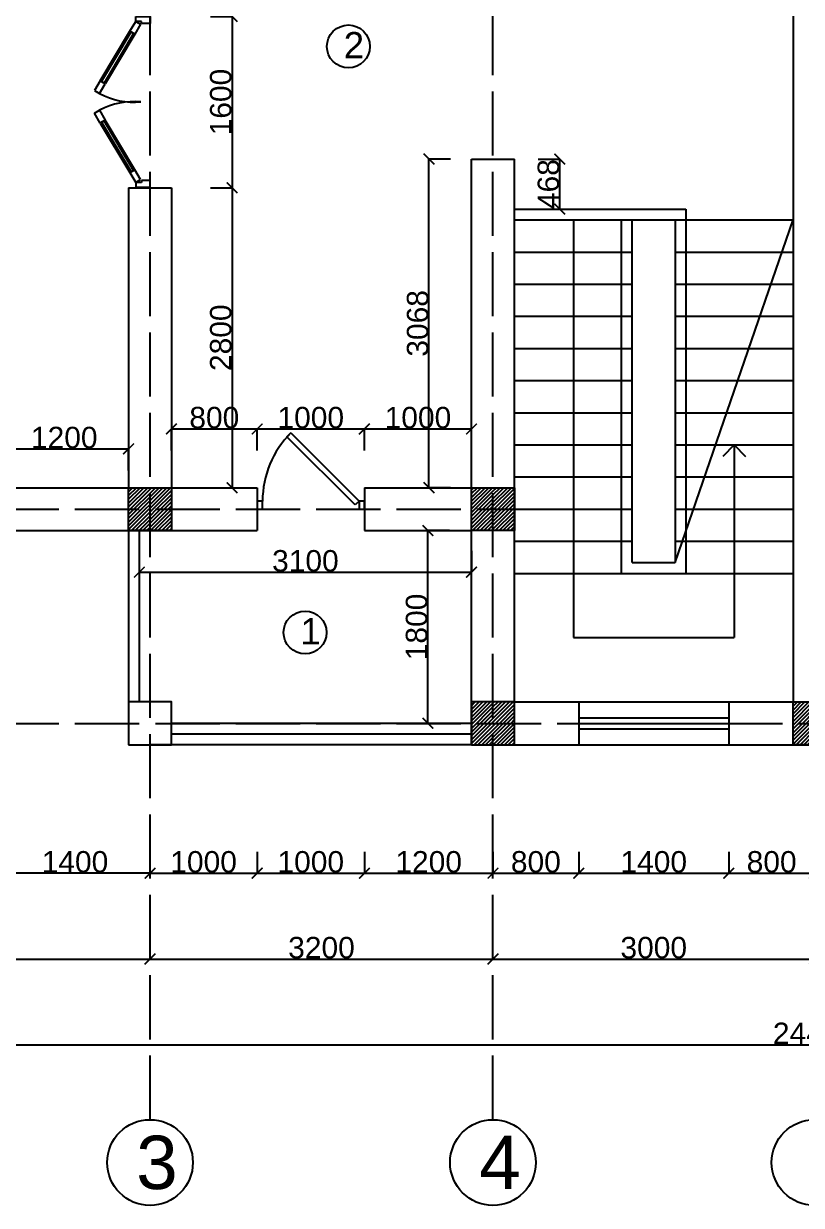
# Model space of a CAD drawing. Header units: millimetres. Extents: x -4280 to 435011, y -161394 to 27828.
# Drawn here: x 57055 to 64311, y 9 to 11041 of the extents above; entities that cross this region are included whole.
import ezdxf

# ---------------------------------------------------------------- set-up
doc = ezdxf.new("R2010")
doc.units = ezdxf.units.MM
doc.header["$MEASUREMENT"] = 0
doc.linetypes.add('ACAD_ISO02W100', pattern=[15, 12, -3])
doc.linetypes.add('ACAD_ISO08W100', pattern=[36, 24, -3, 6, -3])
doc.layers.add('Fasad bokovoy', color=7, linetype='Continuous')
doc.layers.add('Plan 2', color=7, linetype='Continuous')
doc.styles.get("Standard").update_dxf_attribs({"font": 'arial.ttf'})
doc.dimstyles.new('GOST', dxfattribs={"dimtxt": 200, "dimasz": 100, "dimexe": 0.18, "dimexo": 0.06, "dimgap": 3, "dimtad": 1, "dimdec": 0, "dimzin": 0, "dimdsep": 46, "dimtxsty": 'Standard', "dimblk": 'ARCHTICK', "dimcen": 0.09, "dimclrt": 256, "dimadec": 0, "dimazin": 0, "dimtfac": 1, "dimtdec": 0, "dimtofl": 0, "dimtmove": 0, "dimatfit": 3, "dimldrblk": 'ARCHTICK', "dimfxl": 200, "dimfxlon": 1, "dimtolj": 1, "dimtzin": 0, "dimarcsym": 0})
pattern_1 = [(45, (106401.214, 2995.274), (-17.67767, 17.67767), [])]

# ---------------------------------------------------------------- blocks, each defined once
blk = doc.blocks.new('A$C036642B2')
for p, q in [((0, 389.1), (0, 289.1)), ((0, 289.1), (0, 389.1)), ((0, 289.1), (0, 389.1)), ((0, 389.1), (50, 389.1)), ((50, 389.1), (50, 339.1)), ((50, 339.1), (50, 329.1)), ((1200, 389.1), (1150, 389.1)), ((1150, 389.1), (1150, 339.1)), ((1150, 339.1), (1150, 329.1)), ((1200, 289.1), (1200, 389.1)), ((1200, 289.1), (1200, 389.1)), ((1200, 389.1), (1200, 289.1)), ((35, 289.1), (0, 289.1)), ((50, 329.1), (35, 329.1)), ((35, 329.1), (35, 289.1)), ((35, 289.1), (55.5, 323.5)), ((103.8, 248.2), (35, 289.1)), ((55.5, 323.5), (124.2, 282.6)), ((103.8, 248.2), (124.2, 282.6)), ((124.2, 282.6), (103.8, 248.2)), ((108.9, 256.8), (119.1, 274)), ((457.3, 49.5), (108.9, 256.8)), ((119.1, 274), (467.5, 66.7)), ((124.2, 282.6), (472.6, 75.3)), ((1075.8, 282.6), (727.4, 75.3)), ((1080.9, 274), (732.5, 66.7)), ((742.7, 49.5), (1091.1, 256.8)), ((1144.5, 323.5), (1075.8, 282.6)), ((1075.8, 282.6), (1096.2, 248.2)), ((1096.2, 248.2), (1075.8, 282.6)), ((1091.1, 256.8), (1080.9, 274)), ((1096.2, 248.2), (1165, 289.1)), ((1165, 289.1), (1144.5, 323.5)), ((1150, 329.1), (1165, 329.1)), ((1165, 329.1), (1165, 289.1)), ((1165, 289.1), (1200, 289.1)), ((452.1, 40.9), (103.8, 248.2)), ((747.9, 40.9), (1096.2, 248.2)), ((472.6, 75.3), (452.1, 40.9)), ((472.6, 75.3), (452.1, 40.9)), ((452.1, 40.9), (520.9, 0)), ((467.5, 66.7), (457.3, 49.5)), ((541.3, 34.4), (472.6, 75.3)), ((520.9, 0), (541.3, 34.4)), ((658.7, 34.4), (727.4, 75.3)), ((679.1, 0), (658.7, 34.4)), ((747.9, 40.9), (679.1, 0)), ((727.4, 75.3), (747.9, 40.9)), ((727.4, 75.3), (747.9, 40.9)), ((732.5, 66.7), (742.7, 49.5))]:
    blk.add_line(p, q)
for centre, start, end in [((76.7, 280.4), 332.18931, 4.96352), ((1123.3, 280.4), 175.03648, 207.81069)]:
    blk.add_arc(centre, 525.5, start, end)
blk = doc.blocks.new('A$C68901CC0')
for p, q in [((278, 676), (314, 711)), ((915, 40), (278, 676)), ((314, 711), (950, 75)), ((0, 75), (0, 0)), ((50, 75), (0, 75)), ((0, 0), (50, 0)), ((50, 0), (50, 75)), ((950, 75), (915, 40)), ((950, 75), (950, 0)), ((1000, 75), (950, 75)), ((950, 0), (1000, 0)), ((1000, 0), (1000, 75))]:
    blk.add_line(p, q)
blk.add_arc((950, 75), 900, 135, 180)
blk = doc.blocks.new('_ArchTick')
at = {"color": 0, "linetype": 'ByBlock', "const_width": 0.15}
blk.add_lwpolyline([(-0.5, -0.5), (0.5, 0.5)], dxfattribs=at)
blk = doc.blocks.new('*D156')
at = {"layer": 'Defpoints', "color": 0, "transparency": 16777216}
for p in [(52234, 7809), (76634, 7809), (76634, 1509)]:
    blk.add_point(p, dxfattribs=at)
at = {"layer": 'Plan 2', "color": 0, "lineweight": -2, "transparency": 16777216}
for p, q in [((52234, 1709), (52234, 1509)), ((76634, 1709), (76634, 1509)), ((52234, 1509), (76634, 1509))]:
    blk.add_line(p, q, dxfattribs=at)
at = {"layer": 'Plan 2', "color": 0, "lineweight": -2, "transparency": 16777216, "xscale": 100, "yscale": 100, "zscale": 100, "rotation": 180}
blk.add_blockref('_ArchTick', (52234, 1509), dxfattribs=at)
at = {"layer": 'Plan 2', "color": 0, "lineweight": -2, "transparency": 16777216, "xscale": 100, "yscale": 100, "zscale": 100}
blk.add_blockref('_ArchTick', (76634, 1509), dxfattribs=at)
at = {"layer": 'Plan 2', "transparency": 16777216, "insert": (64434, 1614), "char_height": 200, "attachment_point": 5}
blk.add_mtext('\\A1;24400', dxfattribs=at)
blk = doc.blocks.new('*D114')
at = {"layer": 'Defpoints', "color": 0, "transparency": 16777216}
for p in [(58234, 7309), (59234, 7109), (59234, 3110)]:
    blk.add_point(p, dxfattribs=at)
at = {"layer": 'Plan 2', "color": 0, "lineweight": -2, "transparency": 16777216}
for p, q in [((58234, 3310), (58234, 3109)), ((59234, 3310), (59234, 3109)), ((58234, 3110), (59234, 3110))]:
    blk.add_line(p, q, dxfattribs=at)
at = {"layer": 'Plan 2', "color": 0, "lineweight": -2, "transparency": 16777216, "xscale": 100, "yscale": 100, "zscale": 100, "rotation": 180}
blk.add_blockref('_ArchTick', (58234, 3110), dxfattribs=at)
at = {"layer": 'Plan 2', "color": 0, "lineweight": -2, "transparency": 16777216, "xscale": 100, "yscale": 100, "zscale": 100}
blk.add_blockref('_ArchTick', (59234, 3110), dxfattribs=at)
at = {"layer": 'Plan 2', "transparency": 16777216, "insert": (58734, 3215), "char_height": 200, "attachment_point": 5}
blk.add_mtext('\\A1;1000', dxfattribs=at)
blk = doc.blocks.new('*D115')
at = {"layer": 'Defpoints', "color": 0, "transparency": 16777216}
for p in [(59234, 7109), (60234, 7109), (60234, 3110)]:
    blk.add_point(p, dxfattribs=at)
at = {"layer": 'Plan 2', "color": 0, "lineweight": -2, "transparency": 16777216}
for p, q in [((59234, 3310), (59234, 3109)), ((60234, 3310), (60234, 3109)), ((59234, 3110), (60234, 3110))]:
    blk.add_line(p, q, dxfattribs=at)
at = {"layer": 'Plan 2', "color": 0, "lineweight": -2, "transparency": 16777216, "xscale": 100, "yscale": 100, "zscale": 100, "rotation": 180}
blk.add_blockref('_ArchTick', (59234, 3110), dxfattribs=at)
at = {"layer": 'Plan 2', "color": 0, "lineweight": -2, "transparency": 16777216, "xscale": 100, "yscale": 100, "zscale": 100}
blk.add_blockref('_ArchTick', (60234, 3110), dxfattribs=at)
at = {"layer": 'Plan 2', "transparency": 16777216, "insert": (59734, 3215), "char_height": 200, "attachment_point": 5}
blk.add_mtext('\\A1;1000', dxfattribs=at)
blk = doc.blocks.new('*D116')
at = {"layer": 'Defpoints', "color": 0, "transparency": 16777216}
for p in [(61434, 7309), (60234, 7109), (61434, 3110)]:
    blk.add_point(p, dxfattribs=at)
at = {"layer": 'Plan 2', "color": 0, "lineweight": -2, "transparency": 16777216}
for p, q in [((60234, 3310), (60234, 3109)), ((61434, 3310), (61434, 3109)), ((60234, 3110), (61434, 3110))]:
    blk.add_line(p, q, dxfattribs=at)
at = {"layer": 'Plan 2', "color": 0, "lineweight": -2, "transparency": 16777216, "xscale": 100, "yscale": 100, "zscale": 100, "rotation": 180}
blk.add_blockref('_ArchTick', (60234, 3110), dxfattribs=at)
at = {"layer": 'Plan 2', "color": 0, "lineweight": -2, "transparency": 16777216, "xscale": 100, "yscale": 100, "zscale": 100}
blk.add_blockref('_ArchTick', (61434, 3110), dxfattribs=at)
at = {"layer": 'Plan 2', "transparency": 16777216, "insert": (60834, 3215), "char_height": 200, "attachment_point": 5}
blk.add_mtext('\\A1;1200', dxfattribs=at)
blk = doc.blocks.new('*D117')
at = {"layer": 'Defpoints', "color": 0, "transparency": 16777216}
for p in [(61434, 7309), (62234, 5109), (62234, 3110)]:
    blk.add_point(p, dxfattribs=at)
at = {"layer": 'Plan 2', "color": 0, "lineweight": -2, "transparency": 16777216}
for p, q in [((61434, 3310), (61434, 3109)), ((62234, 3310), (62234, 3109)), ((61434, 3110), (62234, 3110))]:
    blk.add_line(p, q, dxfattribs=at)
at = {"layer": 'Plan 2', "color": 0, "lineweight": -2, "transparency": 16777216, "xscale": 100, "yscale": 100, "zscale": 100, "rotation": 180}
blk.add_blockref('_ArchTick', (61434, 3110), dxfattribs=at)
at = {"layer": 'Plan 2', "color": 0, "lineweight": -2, "transparency": 16777216, "xscale": 100, "yscale": 100, "zscale": 100}
blk.add_blockref('_ArchTick', (62234, 3110), dxfattribs=at)
at = {"layer": 'Plan 2', "transparency": 16777216, "insert": (61834, 3215), "char_height": 200, "attachment_point": 5}
blk.add_mtext('\\A1;800', dxfattribs=at)
blk = doc.blocks.new('*D118')
at = {"layer": 'Defpoints', "color": 0, "transparency": 16777216}
for p in [(62234, 5109), (63634, 5109), (63634, 3110)]:
    blk.add_point(p, dxfattribs=at)
at = {"layer": 'Plan 2', "color": 0, "lineweight": -2, "transparency": 16777216}
for p, q in [((62234, 3310), (62234, 3109)), ((63634, 3310), (63634, 3109)), ((62234, 3110), (63634, 3110))]:
    blk.add_line(p, q, dxfattribs=at)
at = {"layer": 'Plan 2', "color": 0, "lineweight": -2, "transparency": 16777216, "xscale": 100, "yscale": 100, "zscale": 100, "rotation": 180}
blk.add_blockref('_ArchTick', (62234, 3110), dxfattribs=at)
at = {"layer": 'Plan 2', "color": 0, "lineweight": -2, "transparency": 16777216, "xscale": 100, "yscale": 100, "zscale": 100}
blk.add_blockref('_ArchTick', (63634, 3110), dxfattribs=at)
at = {"layer": 'Plan 2', "transparency": 16777216, "insert": (62934, 3215), "char_height": 200, "attachment_point": 5}
blk.add_mtext('\\A1;1400', dxfattribs=at)
blk = doc.blocks.new('*D119')
at = {"layer": 'Defpoints', "color": 0, "transparency": 16777216}
for p in [(64434, 5309), (63634, 5109), (64434, 3110)]:
    blk.add_point(p, dxfattribs=at)
at = {"layer": 'Plan 2', "color": 0, "lineweight": -2, "transparency": 16777216}
for p, q in [((63634, 3310), (63634, 3109)), ((64434, 3310), (64434, 3109)), ((63634, 3110), (64434, 3110))]:
    blk.add_line(p, q, dxfattribs=at)
at = {"layer": 'Plan 2', "color": 0, "lineweight": -2, "transparency": 16777216, "xscale": 100, "yscale": 100, "zscale": 100, "rotation": 180}
blk.add_blockref('_ArchTick', (63634, 3110), dxfattribs=at)
at = {"layer": 'Plan 2', "color": 0, "lineweight": -2, "transparency": 16777216, "xscale": 100, "yscale": 100, "zscale": 100}
blk.add_blockref('_ArchTick', (64434, 3110), dxfattribs=at)
at = {"layer": 'Plan 2', "transparency": 16777216, "insert": (64034, 3215), "char_height": 200, "attachment_point": 5}
blk.add_mtext('\\A1;800', dxfattribs=at)
blk = doc.blocks.new('*D149')
at = {"layer": 'Defpoints', "color": 0, "transparency": 16777216}
for p in [(53834, 6509), (58234, 2309), (58234, 2309)]:
    blk.add_point(p, dxfattribs=at)
at = {"layer": 'Plan 2', "color": 0, "lineweight": -2, "transparency": 16777216}
for p, q in [((53834, 2509), (53834, 2309)), ((53834, 2309), (58234, 2309)), ((58234, 2309), (58234, 2309))]:
    blk.add_line(p, q, dxfattribs=at)
at = {"layer": 'Plan 2', "color": 0, "lineweight": -2, "transparency": 16777216, "xscale": 100, "yscale": 100, "zscale": 100, "rotation": 180}
blk.add_blockref('_ArchTick', (53834, 2309), dxfattribs=at)
at = {"layer": 'Plan 2', "color": 0, "lineweight": -2, "transparency": 16777216, "xscale": 100, "yscale": 100, "zscale": 100}
blk.add_blockref('_ArchTick', (58234, 2309), dxfattribs=at)
at = {"layer": 'Plan 2', "transparency": 16777216, "insert": (56034, 2414), "char_height": 200, "attachment_point": 5}
blk.add_mtext('\\A1;4400', dxfattribs=at)
blk = doc.blocks.new('*D150')
at = {"layer": 'Defpoints', "color": 0, "transparency": 16777216}
for p in [(58234, 2309), (61434, 2309), (61434, 2309)]:
    blk.add_point(p, dxfattribs=at)
at = {"layer": 'Plan 2', "color": 0, "lineweight": -2, "transparency": 16777216}
for p, q in [((58234, 2309), (58234, 2309)), ((58234, 2309), (61434, 2309)), ((61434, 2309), (61434, 2309))]:
    blk.add_line(p, q, dxfattribs=at)
at = {"layer": 'Plan 2', "color": 0, "lineweight": -2, "transparency": 16777216, "xscale": 100, "yscale": 100, "zscale": 100, "rotation": 180}
blk.add_blockref('_ArchTick', (58234, 2309), dxfattribs=at)
at = {"layer": 'Plan 2', "color": 0, "lineweight": -2, "transparency": 16777216, "xscale": 100, "yscale": 100, "zscale": 100}
blk.add_blockref('_ArchTick', (61434, 2309), dxfattribs=at)
at = {"layer": 'Plan 2', "transparency": 16777216, "insert": (59834, 2414), "char_height": 200, "attachment_point": 5}
blk.add_mtext('\\A1;3200', dxfattribs=at)
blk = doc.blocks.new('*D151')
at = {"layer": 'Defpoints', "color": 0, "transparency": 16777216}
for p in [(61434, 2309), (64434, 2309), (64434, 2309)]:
    blk.add_point(p, dxfattribs=at)
at = {"layer": 'Plan 2', "color": 0, "lineweight": -2, "transparency": 16777216}
for p, q in [((61434, 2309), (61434, 2309)), ((61434, 2309), (64434, 2309)), ((64434, 2309), (64434, 2309))]:
    blk.add_line(p, q, dxfattribs=at)
at = {"layer": 'Plan 2', "color": 0, "lineweight": -2, "transparency": 16777216, "xscale": 100, "yscale": 100, "zscale": 100, "rotation": 180}
blk.add_blockref('_ArchTick', (61434, 2309), dxfattribs=at)
at = {"layer": 'Plan 2', "color": 0, "lineweight": -2, "transparency": 16777216, "xscale": 100, "yscale": 100, "zscale": 100}
blk.add_blockref('_ArchTick', (64434, 2309), dxfattribs=at)
at = {"layer": 'Plan 2', "transparency": 16777216, "insert": (62934, 2414), "char_height": 200, "attachment_point": 5}
blk.add_mtext('\\A1;3000', dxfattribs=at)
blk = doc.blocks.new('*D360')
at = {"layer": 'Defpoints', "color": 0, "transparency": 16777216}
for p in [(56834, 3110), (56834, 3109), (58234, 3110)]:
    blk.add_point(p, dxfattribs=at)
at = {"layer": 'Fasad bokovoy', "color": 0, "lineweight": -2, "transparency": 16777216}
for p, q in [((56834, 3109), (56834, 3110)), ((58234, 3110), (56834, 3110)), ((58234, 3110), (58234, 3110))]:
    blk.add_line(p, q, dxfattribs=at)
at = {"layer": 'Fasad bokovoy', "color": 0, "lineweight": -2, "transparency": 16777216, "xscale": 100, "yscale": 100, "zscale": 100, "rotation": 180}
blk.add_blockref('_ArchTick', (56834, 3110), dxfattribs=at)
at = {"layer": 'Fasad bokovoy', "color": 0, "lineweight": -2, "transparency": 16777216, "xscale": 100, "yscale": 100, "zscale": 100}
blk.add_blockref('_ArchTick', (58234, 3110), dxfattribs=at)
at = {"layer": 'Fasad bokovoy', "transparency": 16777216, "insert": (57534, 3215), "char_height": 200, "attachment_point": 5}
blk.add_mtext('\\A1;1400', dxfattribs=at)
blk = doc.blocks.new('*D689')
at = {"layer": 'Defpoints', "color": 0, "transparency": 16777216}
for p in [(58434, 11109), (58434, 9509), (59000, 9509)]:
    blk.add_point(p, dxfattribs=at)
at = {"layer": 'Fasad bokovoy', "color": 0, "lineweight": -2, "transparency": 16777216}
for p, q in [((58800, 11109), (59000, 11109)), ((59000, 11109), (59000, 9509)), ((58800, 9509), (59000, 9509))]:
    blk.add_line(p, q, dxfattribs=at)
at = {"layer": 'Fasad bokovoy', "color": 0, "lineweight": -2, "transparency": 16777216, "xscale": 100, "yscale": 100, "zscale": 100}
for p, rotation in [((59000, 11109), 90), ((59000, 9509), 270)]:
    blk.add_blockref('_ArchTick', p, dxfattribs=dict(at, rotation=rotation))
at = {"layer": 'Fasad bokovoy', "transparency": 16777216, "insert": (58895, 10309), "char_height": 200, "attachment_point": 5, "rotation": 90}
blk.add_mtext('\\A1;1600', dxfattribs=at)
blk = doc.blocks.new('*D690')
at = {"layer": 'Defpoints', "color": 0, "transparency": 16777216}
for p in [(58434, 9509), (59000, 6709), (59000, 6709)]:
    blk.add_point(p, dxfattribs=at)
at = {"layer": 'Fasad bokovoy', "color": 0, "lineweight": -2, "transparency": 16777216}
for p, q in [((58800, 9509), (59000, 9509)), ((59000, 9509), (59000, 6709)), ((59000, 6709), (59000, 6709))]:
    blk.add_line(p, q, dxfattribs=at)
at = {"layer": 'Fasad bokovoy', "color": 0, "lineweight": -2, "transparency": 16777216, "xscale": 100, "yscale": 100, "zscale": 100}
for p, rotation in [((59000, 9509), 90), ((59000, 6709), 270)]:
    blk.add_blockref('_ArchTick', p, dxfattribs=dict(at, rotation=rotation))
at = {"layer": 'Fasad bokovoy', "transparency": 16777216, "insert": (58895, 8109), "char_height": 200, "attachment_point": 5, "rotation": 90}
blk.add_mtext('\\A1;2800', dxfattribs=at)
blk = doc.blocks.new('*D691')
at = {"layer": 'Defpoints', "color": 0, "transparency": 16777216}
for p in [(59234, 7257), (58434, 6709), (59234, 6709)]:
    blk.add_point(p, dxfattribs=at)
at = {"layer": 'Fasad bokovoy', "color": 0, "lineweight": -2, "transparency": 16777216}
for p, q in [((58434, 7057), (58434, 7257)), ((58434, 7257), (59234, 7257)), ((59234, 7057), (59234, 7257))]:
    blk.add_line(p, q, dxfattribs=at)
at = {"layer": 'Fasad bokovoy', "color": 0, "lineweight": -2, "transparency": 16777216, "xscale": 100, "yscale": 100, "zscale": 100, "rotation": 180}
blk.add_blockref('_ArchTick', (58434, 7257), dxfattribs=at)
at = {"layer": 'Fasad bokovoy', "color": 0, "lineweight": -2, "transparency": 16777216, "xscale": 100, "yscale": 100, "zscale": 100}
blk.add_blockref('_ArchTick', (59234, 7257), dxfattribs=at)
at = {"layer": 'Fasad bokovoy', "transparency": 16777216, "insert": (58834, 7362), "char_height": 200, "attachment_point": 5}
blk.add_mtext('\\A1;800', dxfattribs=at)
blk = doc.blocks.new('*D692')
at = {"layer": 'Defpoints', "color": 0, "transparency": 16777216}
for p in [(60234, 7257), (59234, 6709), (60234, 6709)]:
    blk.add_point(p, dxfattribs=at)
at = {"layer": 'Fasad bokovoy', "color": 0, "lineweight": -2, "transparency": 16777216}
for p, q in [((59234, 7057), (59234, 7257)), ((59234, 7257), (60234, 7257)), ((60234, 7057), (60234, 7257))]:
    blk.add_line(p, q, dxfattribs=at)
at = {"layer": 'Fasad bokovoy', "color": 0, "lineweight": -2, "transparency": 16777216, "xscale": 100, "yscale": 100, "zscale": 100, "rotation": 180}
blk.add_blockref('_ArchTick', (59234, 7257), dxfattribs=at)
at = {"layer": 'Fasad bokovoy', "color": 0, "lineweight": -2, "transparency": 16777216, "xscale": 100, "yscale": 100, "zscale": 100}
blk.add_blockref('_ArchTick', (60234, 7257), dxfattribs=at)
at = {"layer": 'Fasad bokovoy', "transparency": 16777216, "insert": (59734, 7362), "char_height": 200, "attachment_point": 5}
blk.add_mtext('\\A1;1000', dxfattribs=at)
blk = doc.blocks.new('*D693')
at = {"layer": 'Defpoints', "color": 0, "transparency": 16777216}
for p in [(61234, 7257), (60234, 6709), (61234, 6709)]:
    blk.add_point(p, dxfattribs=at)
at = {"layer": 'Fasad bokovoy', "color": 0, "lineweight": -2, "transparency": 16777216}
for p, q in [((60234, 7057), (60234, 7257)), ((60234, 7257), (61234, 7257)), ((61234, 7057), (61234, 7257))]:
    blk.add_line(p, q, dxfattribs=at)
at = {"layer": 'Fasad bokovoy', "color": 0, "lineweight": -2, "transparency": 16777216, "xscale": 100, "yscale": 100, "zscale": 100, "rotation": 180}
blk.add_blockref('_ArchTick', (60234, 7257), dxfattribs=at)
at = {"layer": 'Fasad bokovoy', "color": 0, "lineweight": -2, "transparency": 16777216, "xscale": 100, "yscale": 100, "zscale": 100}
blk.add_blockref('_ArchTick', (61234, 7257), dxfattribs=at)
at = {"layer": 'Fasad bokovoy', "transparency": 16777216, "insert": (60734, 7362), "char_height": 200, "attachment_point": 5}
blk.add_mtext('\\A1;1000', dxfattribs=at)
blk = doc.blocks.new('*D694')
at = {"layer": 'Defpoints', "color": 0, "transparency": 16777216}
for p in [(60837, 9777), (61234, 9777), (61234, 6709)]:
    blk.add_point(p, dxfattribs=at)
at = {"layer": 'Fasad bokovoy', "color": 0, "lineweight": -2, "transparency": 16777216}
for p, q in [((61037, 9777), (60837, 9777)), ((60837, 6709), (60837, 9777)), ((61037, 6709), (60837, 6709))]:
    blk.add_line(p, q, dxfattribs=at)
at = {"layer": 'Fasad bokovoy', "color": 0, "lineweight": -2, "transparency": 16777216, "xscale": 100, "yscale": 100, "zscale": 100}
for p, rotation in [((60837, 9777), 90), ((60837, 6709), 270)]:
    blk.add_blockref('_ArchTick', p, dxfattribs=dict(at, rotation=rotation))
at = {"layer": 'Fasad bokovoy', "transparency": 16777216, "insert": (60732, 8243), "char_height": 200, "attachment_point": 5, "rotation": 90}
blk.add_mtext('\\A1;3068', dxfattribs=at)
blk = doc.blocks.new('*D695')
at = {"layer": 'Defpoints', "color": 0, "transparency": 16777216}
for p in [(61634, 9777), (62057, 9777), (61634, 9309)]:
    blk.add_point(p, dxfattribs=at)
at = {"layer": 'Fasad bokovoy', "color": 0, "lineweight": -2, "transparency": 16777216}
for p, q in [((61857, 9777), (62057, 9777)), ((62057, 9309), (62057, 9777)), ((61857, 9309), (62057, 9309))]:
    blk.add_line(p, q, dxfattribs=at)
at = {"layer": 'Fasad bokovoy', "color": 0, "lineweight": -2, "transparency": 16777216, "xscale": 100, "yscale": 100, "zscale": 100}
for p, rotation in [((62057, 9777), 90), ((62057, 9309), 270)]:
    blk.add_blockref('_ArchTick', p, dxfattribs=dict(at, rotation=rotation))
at = {"layer": 'Fasad bokovoy', "transparency": 16777216, "insert": (61952, 9543), "char_height": 200, "attachment_point": 5, "rotation": 90}
blk.add_mtext('\\A1;468', dxfattribs=at)
blk = doc.blocks.new('*D696')
at = {"layer": 'Defpoints', "color": 0, "transparency": 16777216}
for p in [(60827, 6309), (61234, 6309), (61234, 4509)]:
    blk.add_point(p, dxfattribs=at)
at = {"layer": 'Fasad bokovoy', "color": 0, "lineweight": -2, "transparency": 16777216}
for p, q in [((61027, 6309), (60827, 6309)), ((60827, 4509), (60827, 6309)), ((61027, 4509), (60827, 4509))]:
    blk.add_line(p, q, dxfattribs=at)
at = {"layer": 'Fasad bokovoy', "color": 0, "lineweight": -2, "transparency": 16777216, "xscale": 100, "yscale": 100, "zscale": 100}
for p, rotation in [((60827, 6309), 90), ((60827, 4509), 270)]:
    blk.add_blockref('_ArchTick', p, dxfattribs=dict(at, rotation=rotation))
at = {"layer": 'Fasad bokovoy', "transparency": 16777216, "insert": (60722, 5409), "char_height": 200, "attachment_point": 5, "rotation": 90}
blk.add_mtext('\\A1;1800', dxfattribs=at)
blk = doc.blocks.new('*D697')
at = {"layer": 'Defpoints', "color": 0, "transparency": 16777216}
for p in [(58134, 6309), (61234, 6309), (61234, 5920)]:
    blk.add_point(p, dxfattribs=at)
at = {"layer": 'Fasad bokovoy', "color": 0, "lineweight": -2, "transparency": 16777216}
for p, q in [((58134, 6120), (58134, 5919)), ((61234, 6120), (61234, 5919)), ((58134, 5920), (61234, 5920))]:
    blk.add_line(p, q, dxfattribs=at)
at = {"layer": 'Fasad bokovoy', "color": 0, "lineweight": -2, "transparency": 16777216, "xscale": 100, "yscale": 100, "zscale": 100, "rotation": 180}
blk.add_blockref('_ArchTick', (58134, 5920), dxfattribs=at)
at = {"layer": 'Fasad bokovoy', "color": 0, "lineweight": -2, "transparency": 16777216, "xscale": 100, "yscale": 100, "zscale": 100}
blk.add_blockref('_ArchTick', (61234, 5920), dxfattribs=at)
at = {"layer": 'Fasad bokovoy', "transparency": 16777216, "insert": (59684, 6025), "char_height": 200, "attachment_point": 5}
blk.add_mtext('\\A1;3100', dxfattribs=at)
blk = doc.blocks.new('*D700')
at = {"layer": 'Defpoints', "color": 0, "transparency": 16777216}
for p in [(58034, 7071), (56834, 6709), (58034, 6709)]:
    blk.add_point(p, dxfattribs=at)
at = {"layer": 'Fasad bokovoy', "color": 0, "lineweight": -2, "transparency": 16777216}
for p, q in [((56834, 6871), (56834, 7071)), ((56834, 7071), (58034, 7071)), ((58034, 6871), (58034, 7071))]:
    blk.add_line(p, q, dxfattribs=at)
at = {"layer": 'Fasad bokovoy', "color": 0, "lineweight": -2, "transparency": 16777216, "xscale": 100, "yscale": 100, "zscale": 100, "rotation": 180}
blk.add_blockref('_ArchTick', (56834, 7071), dxfattribs=at)
at = {"layer": 'Fasad bokovoy', "color": 0, "lineweight": -2, "transparency": 16777216, "xscale": 100, "yscale": 100, "zscale": 100}
blk.add_blockref('_ArchTick', (58034, 7071), dxfattribs=at)
at = {"layer": 'Fasad bokovoy', "transparency": 16777216, "insert": (57434, 7176), "char_height": 200, "attachment_point": 5}
blk.add_mtext('\\A1;1200', dxfattribs=at)

msp = doc.modelspace()

# ---------------------------------------------------------------- hatches: boundary and pattern name
at = {"layer": 'Plan 2'}
h = msp.add_hatch(dxfattribs=at)
h.set_pattern_fill('ANSI31', color=1, scale=200)
h.set_pattern_definition(pattern_1)
h.paths.add_polyline_path([(58234.1, 12709.1), (58234.1, 12909.1), (58034.1, 12909.1), (58034.1, 12709.1)], flags=16)
h.paths.add_polyline_path([(58034.1, 12909.1), (58034.1, 12709.1), (58434.1, 12709.1), (58434.1, 12909.1)], flags=17)
h.paths.add_polyline_path([(58034.1, 12509.1), (58234.1, 12509.1), (58234.1, 12909.1), (58034.1, 12909.1)], flags=17)
h.paths.add_polyline_path([(58434.1, 12909.1), (58034.1, 12909.1), (58034.1, 12509.1), (58434.1, 12509.1)])
h.paths.add_polyline_path([(61434.1, 12909.1), (61234.1, 12909.1), (61234.1, 12709.1), (61434.1, 12709.1)], flags=16)
h.paths.add_polyline_path([(61634.1, 12709.1), (61634.1, 12909.1), (61234.1, 12909.1), (61234.1, 12709.1)], flags=17)
h.paths.add_polyline_path([(61234.1, 12509.1), (61434.1, 12509.1), (61434.1, 12909.1), (61234.1, 12909.1)], flags=17)
h.paths.add_polyline_path([(61634.1, 12909.1), (61234.1, 12909.1), (61234.1, 12509.1), (61634.1, 12509.1)])
h.paths.add_polyline_path([(64234.1, 12909.1), (64234.1, 12709.1), (64434.1, 12709.1), (64434.1, 12909.1)], flags=16)
h.paths.add_polyline_path([(64634.1, 12909.1), (64234.1, 12909.1), (64234.1, 12709.1), (64634.1, 12709.1)], flags=17)
h.paths.add_polyline_path([(64434.1, 12909.1), (64234.1, 12909.1), (64234.1, 12509.1), (64434.1, 12509.1)], flags=16)
h.paths.add_polyline_path([(64634.1, 12909.1), (64234.1, 12909.1), (64234.1, 12509.1), (64634.1, 12509.1)])
h.paths.add_polyline_path([(67434.1, 12909.1), (67234.1, 12909.1), (67234.1, 12709.1), (67434.1, 12709.1)], flags=16)
h.paths.add_polyline_path([(67634.1, 12909.1), (67234.1, 12909.1), (67234.1, 12709.1), (67634.1, 12709.1)], flags=17)
h.paths.add_polyline_path([(67434.1, 12909.1), (67234.1, 12909.1), (67234.1, 12509.1), (67434.1, 12509.1)], flags=16)
h.paths.add_polyline_path([(67634.1, 12909.1), (67234.1, 12909.1), (67234.1, 12509.1), (67634.1, 12509.1)])
h.paths.add_polyline_path([(70634.1, 12909.1), (70434.1, 12909.1), (70434.1, 12709.1), (70634.1, 12709.1)], flags=16)
h.paths.add_polyline_path([(70434.1, 12909.1), (70434.1, 12709.1), (70834.1, 12709.1), (70834.1, 12909.1)], flags=17)
h.paths.add_polyline_path([(70434.1, 12509.1), (70634.1, 12509.1), (70634.1, 12909.1), (70434.1, 12909.1)], flags=17)
h.paths.add_polyline_path([(70834.1, 12909.1), (70434.1, 12909.1), (70434.1, 12509.1), (70834.1, 12509.1)])
h.paths.add_polyline_path([(74834.1, 12909.1), (74834.1, 12709.1), (75034.1, 12709.1), (75034.1, 12909.1)], flags=0)
h.paths.add_polyline_path([(75234.1, 12709.1), (75234.1, 12909.1), (75034.1, 12909.1), (75034.1, 12709.1)], flags=17)
h.paths.add_polyline_path([(75034.1, 12909.1), (74834.1, 12909.1), (74834.1, 12509.1), (75034.1, 12509.1)], flags=16)
h.paths.add_polyline_path([(75234.1, 12909.1), (74834.1, 12909.1), (74834.1, 12509.1), (75234.1, 12509.1)])
h.paths.add_polyline_path([(75034.1, 6509.1), (75034.1, 6709.1), (74834.1, 6709.1), (74834.1, 6509.1)], flags=0)
h.paths.add_polyline_path([(75234.1, 6509.1), (75234.1, 6709.1), (74834.1, 6709.1), (74834.1, 6509.1)], flags=0)
h.paths.add_polyline_path([(75034.1, 6709.1), (74834.1, 6709.1), (74834.1, 6309.1), (75034.1, 6309.1)], flags=16)
h.paths.add_polyline_path([(75234.1, 6709.1), (74834.1, 6709.1), (74834.1, 6309.1), (75234.1, 6309.1)])
h.paths.add_polyline_path([(70634.1, 6709.1), (70434.1, 6709.1), (70434.1, 6509.1), (70634.1, 6509.1)], flags=16)
h.paths.add_polyline_path([(70834.1, 6509.1), (70834.1, 6709.1), (70434.1, 6709.1), (70434.1, 6509.1)], flags=17)
h.paths.add_polyline_path([(70634.1, 6709.1), (70434.1, 6709.1), (70434.1, 6309.1), (70634.1, 6309.1)], flags=0)
h.paths.add_polyline_path([(70834.1, 6309.1), (70834.1, 6709.1), (70434.1, 6709.1), (70434.1, 6309.1)])
h.paths.add_polyline_path([(67234.1, 4709.1), (67234.1, 4509.1), (67434.1, 4509.1), (67434.1, 4709.1)], flags=0)
h.paths.add_polyline_path([(67434.1, 4509.1), (67634.1, 4509.1), (67634.1, 4709.1), (67434.1, 4709.1)], flags=16)
h.paths.add_polyline_path([(67434.1, 4709.1), (67234.1, 4709.1), (67234.1, 4309.1), (67434.1, 4309.1)], flags=0)
h.paths.add_polyline_path([(67634.1, 4709.1), (67234.1, 4709.1), (67234.1, 4309.1), (67634.1, 4309.1)])
h.paths.add_polyline_path([(64434.1, 4509.1), (64434.1, 4709.1), (64234.1, 4709.1), (64234.1, 4509.1)], flags=16)
h.paths.add_polyline_path([(64634.1, 4509.1), (64634.1, 4709.1), (64234.1, 4709.1), (64234.1, 4509.1)], flags=17)
h.paths.add_polyline_path([(64434.1, 4709.1), (64234.1, 4709.1), (64234.1, 4309.1), (64434.1, 4309.1)], flags=16)
h.paths.add_polyline_path([(64634.1, 4309.1), (64634.1, 4709.1), (64234.1, 4709.1), (64234.1, 4309.1)])
h.paths.add_polyline_path([(61234.1, 4709.1), (61234.1, 4509.1), (61434.1, 4509.1), (61434.1, 4709.1)], flags=0)
h.paths.add_polyline_path([(61434.1, 4509.1), (61634.1, 4509.1), (61634.1, 4709.1), (61434.1, 4709.1)], flags=16)
h.paths.add_polyline_path([(61234.1, 4309.1), (61434.1, 4309.1), (61434.1, 4709.1), (61234.1, 4709.1)], flags=0)
h.paths.add_polyline_path([(61634.1, 4309.1), (61634.1, 4709.1), (61234.1, 4709.1), (61234.1, 4309.1)])
h.paths.add_polyline_path([(61234.1, 6509.1), (61434.1, 6509.1), (61434.1, 6709.1), (61234.1, 6709.1)], flags=16)
h.paths.add_polyline_path([(61634.1, 6509.1), (61634.1, 6709.1), (61234.1, 6709.1), (61234.1, 6509.1)], flags=17)
h.paths.add_polyline_path([(61234.1, 6309.1), (61434.1, 6309.1), (61434.1, 6709.1), (61234.1, 6709.1)], flags=0)
h.paths.add_polyline_path([(61634.1, 6309.1), (61634.1, 6709.1), (61234.1, 6709.1), (61234.1, 6309.1)])
h.paths.add_polyline_path([(58034.1, 6709.1), (58034.1, 6509.1), (58234.1, 6509.1), (58234.1, 6709.1)], flags=16)
h.paths.add_polyline_path([(58434.1, 6509.1), (58434.1, 6709.1), (58034.1, 6709.1), (58034.1, 6509.1)], flags=17)
h.paths.add_polyline_path([(58234.1, 6709.1), (58034.1, 6709.1), (58034.1, 6309.1), (58234.1, 6309.1)], flags=16)
h.paths.add_polyline_path([(58434.1, 6309.1), (58434.1, 6709.1), (58034.1, 6709.1), (58034.1, 6309.1)])
h.paths.add_polyline_path([(53834.1, 12909.1), (53634.1, 12909.1), (53634.1, 12709.1), (53834.1, 12709.1)], flags=16)
h.paths.add_polyline_path([(54034.1, 12909.1), (53634.1, 12909.1), (53634.1, 12709.1), (54034.1, 12709.1)], flags=17)
h.paths.add_polyline_path([(53834.1, 12909.1), (53634.1, 12909.1), (53634.1, 12509.1), (53834.1, 12509.1)], flags=16)
h.paths.add_polyline_path([(54034.1, 12509.1), (54034.1, 12909.1), (53634.1, 12909.1), (53634.1, 12509.1)])
h.paths.add_polyline_path([(67234.1, 6709.1), (67234.1, 6509.1), (67434.1, 6509.1), (67434.1, 6709.1)], flags=16)
h.paths.add_polyline_path([(67234.1, 6709.1), (67234.1, 6509.1), (67634.1, 6509.1), (67634.1, 6709.1)], flags=17)
h.paths.add_polyline_path([(67434.1, 6709.1), (67234.1, 6709.1), (67234.1, 6309.1), (67434.1, 6309.1)], flags=16)
h.paths.add_polyline_path([(67634.1, 6709.1), (67234.1, 6709.1), (67234.1, 6309.1), (67634.1, 6309.1)])
h = msp.add_hatch(dxfattribs=at)
h.set_pattern_fill('ANSI31', color=1, scale=200)
h.set_pattern_definition(pattern_1)
h.paths.add_polyline_path([(58234.1, 12909.1), (58034.1, 12909.1), (58034.1, 12709.1), (58234.1, 12709.1)])
h.paths.add_polyline_path([(58434.1, 12909.1), (58234.1, 12909.1), (58234.1, 12709.1), (58434.1, 12709.1)])
h.paths.add_polyline_path([(58234.1, 12709.1), (58034.1, 12709.1), (58034.1, 12509.1), (58234.1, 12509.1)])
h.paths.add_polyline_path([(61434.1, 12909.1), (61234.1, 12909.1), (61234.1, 12709.1), (61434.1, 12709.1)])
h.paths.add_polyline_path([(61634.1, 12909.1), (61434.1, 12909.1), (61434.1, 12709.1), (61634.1, 12709.1)])
h.paths.add_polyline_path([(61434.1, 12709.1), (61234.1, 12709.1), (61234.1, 12509.1), (61434.1, 12509.1)])
h.paths.add_polyline_path([(67434.1, 12909.1), (67234.1, 12909.1), (67234.1, 12709.1), (67434.1, 12709.1)])
h.paths.add_polyline_path([(67634.1, 12909.1), (67434.1, 12909.1), (67434.1, 12709.1), (67634.1, 12709.1)])
h.paths.add_polyline_path([(67434.1, 12709.1), (67234.1, 12709.1), (67234.1, 12509.1), (67434.1, 12509.1)])
h.paths.add_polyline_path([(64634.1, 12909.1), (64434.1, 12909.1), (64434.1, 12709.1), (64634.1, 12709.1)])
h.paths.add_polyline_path([(64434.1, 12909.1), (64234.1, 12909.1), (64234.1, 12709.1), (64434.1, 12709.1)])
h.paths.add_polyline_path([(64434.1, 12709.1), (64234.1, 12709.1), (64234.1, 12509.1), (64434.1, 12509.1)])
h.paths.add_polyline_path([(70634.1, 12909.1), (70434.1, 12909.1), (70434.1, 12709.1), (70634.1, 12709.1)])
h.paths.add_polyline_path([(70834.1, 12909.1), (70634.1, 12909.1), (70634.1, 12709.1), (70834.1, 12709.1)])
h.paths.add_polyline_path([(70634.1, 12709.1), (70434.1, 12709.1), (70434.1, 12509.1), (70634.1, 12509.1)])
h.paths.add_polyline_path([(75234.1, 12909.1), (75034.1, 12909.1), (75034.1, 12709.1), (75234.1, 12709.1)])
h.paths.add_polyline_path([(75034.1, 12909.1), (74834.1, 12909.1), (74834.1, 12709.1), (75034.1, 12709.1)])
h.paths.add_polyline_path([(75034.1, 12709.1), (74834.1, 12709.1), (74834.1, 12509.1), (75034.1, 12509.1)])
h.paths.add_polyline_path([(54034.1, 12909.1), (53834.1, 12909.1), (53834.1, 12709.1), (54034.1, 12709.1)])
h.paths.add_polyline_path([(53834.1, 12909.1), (53634.1, 12909.1), (53634.1, 12709.1), (53834.1, 12709.1)])
h.paths.add_polyline_path([(53834.1, 12709.1), (53634.1, 12709.1), (53634.1, 12509.1), (53834.1, 12509.1)])
h.paths.add_polyline_path([(53834.1, 6709.1), (53634.1, 6709.1), (53634.1, 6509.1), (53834.1, 6509.1)])
h.paths.add_polyline_path([(54034.1, 6709.1), (53834.1, 6709.1), (53834.1, 6509.1), (54034.1, 6509.1)])
h.paths.add_polyline_path([(53834.1, 6509.1), (53634.1, 6509.1), (53634.1, 6309.1), (53834.1, 6309.1)])
h.paths.add_polyline_path([(58234.1, 6709.1), (58034.1, 6709.1), (58034.1, 6509.1), (58234.1, 6509.1)])
h.paths.add_polyline_path([(58434.1, 6709.1), (58234.1, 6709.1), (58234.1, 6509.1), (58434.1, 6509.1)])
h.paths.add_polyline_path([(58234.1, 6509.1), (58034.1, 6509.1), (58034.1, 6309.1), (58234.1, 6309.1)])
h.paths.add_polyline_path([(61634.1, 6709.1), (61434.1, 6709.1), (61434.1, 6509.1), (61634.1, 6509.1)])
h.paths.add_polyline_path([(61634.1, 4709.1), (61434.1, 4709.1), (61434.1, 4509.1), (61634.1, 4509.1)])
h.paths.add_polyline_path([(64434.1, 4709.1), (64234.1, 4709.1), (64234.1, 4509.1), (64434.1, 4509.1)])
h.paths.add_polyline_path([(64634.1, 4709.1), (64434.1, 4709.1), (64434.1, 4509.1), (64634.1, 4509.1)])
h.paths.add_polyline_path([(64434.1, 4509.1), (64234.1, 4509.1), (64234.1, 4309.1), (64434.1, 4309.1)])
h.paths.add_polyline_path([(67634.1, 4709.1), (67434.1, 4709.1), (67434.1, 4509.1), (67634.1, 4509.1)])
h.paths.add_polyline_path([(67634.1, 6709.1), (67434.1, 6709.1), (67434.1, 6509.1), (67634.1, 6509.1)])
h.paths.add_polyline_path([(67434.1, 6709.1), (67234.1, 6709.1), (67234.1, 6509.1), (67434.1, 6509.1)])
h.paths.add_polyline_path([(67434.1, 6509.1), (67234.1, 6509.1), (67234.1, 6309.1), (67434.1, 6309.1)])
h.paths.add_polyline_path([(70834.1, 6709.1), (70634.1, 6709.1), (70634.1, 6509.1), (70834.1, 6509.1)])
h.paths.add_polyline_path([(75034.1, 6709.1), (74834.1, 6709.1), (74834.1, 6509.1), (75034.1, 6509.1)])
h.paths.add_polyline_path([(75034.1, 6509.1), (74834.1, 6509.1), (74834.1, 6309.1), (75034.1, 6309.1)])

# ---------------------------------------------------------------- linework, layer by layer
at = {"layer": 'Fasad bokovoy', "color": 152, "true_color": 0x2776bb}
for p, q in [((62234.1, 4709.1), (63634.1, 4709.1)), ((62234.1, 4309.1), (63634.1, 4309.1))]:
    msp.add_line(p, q, dxfattribs=at)
at = {"layer": 'Plan 2', "color": 251, "linetype": 'ACAD_ISO02W100', "ltscale": 50, "true_color": 0x636466}
for p, q in [((58234.1, 809.1), (58234.1, 24409.3)), ((61434.1, 809.1), (61434.1, 24409.3)), ((48534.1, 4509.1), (80334.7, 4509.1))]:
    msp.add_line(p, q, dxfattribs=at)
at = {"layer": 'Plan 2', "color": 18, "true_color": 0x000000}
for p, q in [((64234.1, 12509.1), (64234.1, 4709.1)), ((61234.1, 6709.1), (61234.1, 9776.7)), ((61634.1, 4709.1), (61634.1, 9776.7)), ((61634.1, 9509.1), (61634.1, 9609.1)), ((58034.1, 9509.1), (58034.1, 6709.1)), ((58434.1, 9509.1), (58434.1, 6709.1)), ((63234.1, 9309.1), (63234.1, 5909.1)), ((62184.1, 9209.1), (62184.1, 5309.1)), ((62634.1, 5909.1), (62634.1, 9209.1)), ((62734.1, 6009.1), (62734.1, 9209.1)), ((63134.1, 9209.1), (63134.1, 6009.1)), ((63684.1, 7109.1), (63579.4, 7000)), ((63684.1, 7109.1), (63684.1, 5309.1)), ((63684.1, 7109.1), (63788.8, 7000)), ((56834.1, 6709.1), (58034.1, 6709.1)), ((58434.1, 6709.1), (59234.1, 6709.1)), ((60234.1, 6709.1), (61234.1, 6709.1)), ((56834.1, 6309.1), (59234.1, 6309.1)), ((58034.1, 6309.1), (58034.1, 4709.1)), ((58134.1, 6309.1), (58134.1, 4709.1)), ((60234.1, 6309.1), (61234.1, 6309.1)), ((61234.1, 4309.1), (61234.1, 6309.1)), ((62184.1, 5309.1), (63684.1, 5309.1))]:
    msp.add_line(p, q, dxfattribs=at)
at = {"layer": 'Plan 2'}
for p, q in [((61234.1, 9776.7), (61634.1, 9776.7)), ((58034.1, 9509.1), (58434.1, 9509.1)), ((61634.1, 9309.1), (63234.1, 9309.1)), ((61634.1, 9209.1), (64234.1, 9209.1)), ((63134.1, 6009.1), (64234.1, 9209.1)), ((61634.1, 8909.1), (62734.1, 8909.1)), ((63134.1, 8909.1), (64234.1, 8909.1)), ((61634.1, 8609.1), (62734.1, 8609.1)), ((63134.1, 8609.1), (64234.1, 8609.1)), ((61634.1, 8309.1), (62734.1, 8309.1)), ((63134.1, 8309.1), (64234.1, 8309.1)), ((61634.1, 8009.1), (62734.1, 8009.1)), ((63134.1, 8009.1), (64234.1, 8009.1)), ((61634.1, 7709.1), (62734.1, 7709.1)), ((63134.1, 7709.1), (64234.1, 7709.1)), ((61634.1, 7409.1), (62734.1, 7409.1)), ((63134.1, 7409.1), (64234.1, 7409.1)), ((61634.1, 7109.1), (62734.1, 7109.1)), ((63134.1, 7109.1), (64234.1, 7109.1)), ((61634.1, 6809.1), (62734.1, 6809.1)), ((63134.1, 6809.1), (64234.1, 6809.1)), ((59234.1, 6709.1), (59234.1, 6309.1)), ((60234.1, 6709.1), (60234.1, 6309.1)), ((61634.1, 6509.1), (62734.1, 6509.1)), ((63134.1, 6509.1), (64234.1, 6509.1)), ((61634.1, 6209.1), (62734.1, 6209.1)), ((63134.1, 6209.1), (64234.1, 6209.1)), ((62734.1, 6009.1), (63134.1, 6009.1)), ((61634.1, 5909.1), (64234.1, 5909.1)), ((61634.1, 4709.1), (62234.1, 4709.1)), ((62234.1, 4709.1), (62234.1, 4309.1)), ((63634.1, 4709.1), (63634.1, 4309.1)), ((63634.1, 4709.1), (64234.1, 4709.1)), ((61234.1, 4509.1), (58434.1, 4509.1)), ((61234.1, 4309.1), (58234.1, 4309.1)), ((61234.1, 4409.1), (58434.1, 4409.1)), ((61234.1, 4309.1), (62234.1, 4309.1)), ((63634.1, 4309.1), (65234.1, 4309.1))]:
    msp.add_line(p, q, dxfattribs=at)
at = {"layer": 'Plan 2', "color": 252, "linetype": 'ACAD_ISO02W100', "ltscale": 50, "true_color": 0x939598}
msp.add_line((48534.1, 6509.1), (62734.1, 6509.1), dxfattribs=at)
at = {"layer": 'Plan 2', "color": 252, "linetype": 'ACAD_ISO08W100', "true_color": 0x939598}
msp.add_line((63234.1, 6509.1), (64234.1, 6509.1), dxfattribs=at)
at = {"layer": 'Plan 2', "color": 152, "true_color": 0x2776bb}
for p, q in [((62234.1, 4559.1), (63634.1, 4559.1)), ((62234.1, 4509.1), (63634.1, 4509.1)), ((62234.1, 4459.1), (63634.1, 4459.1))]:
    msp.add_line(p, q, dxfattribs=at)
at = {"layer": 'Plan 2', "color": 1}
for points in [[(58034.1, 6709.1), (58434.1, 6709.1), (58434.1, 6309.1), (58034.1, 6309.1)], [(61234.1, 6709.1), (61634.1, 6709.1), (61634.1, 6309.1), (61234.1, 6309.1)], [(61634.1, 4709.1), (61234.1, 4709.1), (61234.1, 4309.1), (61634.1, 4309.1)], [(64234.1, 4709.1), (64634.1, 4709.1), (64634.1, 4309.1), (64234.1, 4309.1)]]:
    msp.add_lwpolyline(points, close=True, dxfattribs=at)
at = {"layer": 'Plan 2'}
msp.add_lwpolyline([(58034.1, 4309.1), (58434.1, 4309.1), (58434.1, 4709.1), (58034.1, 4709.1)], close=True, dxfattribs=at)
for centre, radius in [((60085.2, 10828.5), 200), ((59680.8, 5357.1), 200), ((58234.1, 409.1), 400), ((61434.1, 409.1), 400), ((64434.1, 409.1), 400)]:
    msp.add_circle(centre, radius, dxfattribs=at)

# ---------------------------------------------------------------- block references
at = {"layer": 'Plan 2', "xscale": 1.331161763209833, "yscale": 1.331161763209833, "zscale": 1.331161763209833, "rotation": 270}
msp.add_blockref('A$C036642B2', (57716.2, 11109.1), dxfattribs=at)
at = {"layer": 'Plan 2'}
msp.add_blockref('A$C68901CC0', (59234.1, 6509.1), dxfattribs=at)

# ---------------------------------------------------------------- texts
at = {"layer": 'Plan 2', "attachment_point": 1}
for s, width, gutter_width, insert, char_height in [('2', 245.412, 0.818, (60041.1, 10962.6), 245.4), ('1', 245.412, 0.818, (59636.6, 5491.2), 245.4), ('3', 498.651, 0.712, (58105.2, 659.8), 498.7), ('4', 498.651, 0.712, (61305.2, 659.8), 498.7)]:
    msp.add_mtext_dynamic_manual_height_columns(s, width=width, gutter_width=gutter_width, heights=[0], dxfattribs=dict(at, insert=insert, char_height=char_height))

# ---------------------------------------------------------------- dimensions: what is measured, and where the dimension line sits
at = {"layer": 'Fasad bokovoy'}
for base, p1, p2, picture, middle in [((59000.2, 9509.1), (58434.1, 11109.1), (58434.1, 9509.1), '*D689', (58895.1, 10309.1)), ((60836.9, 9776.7), (61234.1, 6709.1), (61234.1, 9776.7), '*D694', (60731.7, 8242.9)), ((62056.8, 9776.7), (61634.1, 9309.1), (61634.1, 9776.7), '*D695', (61951.6, 9542.9)), ((60827.4, 6309.1), (61234.1, 4509.1), (61234.1, 6309.1), '*D696', (60722.3, 5409.1))]:
    dim = msp.add_linear_dim(base=base, p1=p1, p2=p2, angle=90, dimstyle='GOST', dxfattribs=at)
    dim.commit()
    dim.dimension.update_dxf_attribs({"geometry": picture, "text_midpoint": middle})
dim = msp.add_linear_dim(base=(59000.2, 6709.1), p1=(58434.1, 9509.1), p2=(59000.2, 6709.1), angle=90, dimstyle='GOST', override={"dimtmove": 1}, dxfattribs=at)
dim.commit()
dim.dimension.update_dxf_attribs({"geometry": '*D690', "text_midpoint": (58895.1, 8109.1)})
for base, p1, p2, picture, middle in [((59234.1, 7257.2), (58434.1, 6709.1), (59234.1, 6709.1), '*D691', (58834.1, 7362.3)), ((61234.1, 5919.6), (58134.1, 6309.1), (61234.1, 6309.1), '*D697', (59684.1, 6024.7)), ((56834.1, 3109.5), (58234.1, 3109.5), (56834.1, 3109.3), '*D360', (57534.1, 3214.6))]:
    dim = msp.add_linear_dim(base=base, p1=p1, p2=p2, dimstyle='GOST', dxfattribs=at)
    dim.commit()
    dim.dimension.update_dxf_attribs({"geometry": picture, "text_midpoint": middle})
for base, p1, p2, picture, middle in [((60234.1, 7257.2), (59234.1, 6709.1), (60234.1, 6709.1), '*D692', (59734.1, 7362.3)), ((61234.1, 7257.2), (60234.1, 6709.1), (61234.1, 6709.1), '*D693', (60734.1, 7362.3)), ((58034.1, 7070.5), (56834.1, 6709.1), (58034.1, 6709.1), '*D700', (57434.1, 7175.7))]:
    dim = msp.add_linear_dim(base=base, p1=p1, p2=p2, dimstyle='GOST', override={"dimtmove": 1}, dxfattribs=at)
    dim.commit()
    dim.dimension.update_dxf_attribs({"geometry": picture, "text_midpoint": middle})
at = {"layer": 'Plan 2'}
dim = msp.add_linear_dim(base=(76634.1, 1509.1), p1=(52234.1, 7809.1), p2=(76634.1, 7809.1), dimstyle='GOST', dxfattribs=at)
dim.commit()
dim.dimension.update_dxf_attribs({"geometry": '*D156', "text_midpoint": (64434.1, 1614.3)})
for base, p1, p2, picture, middle in [((59234.1, 3109.5), (58234.1, 7309.1), (59234.1, 7109.1), '*D114', (58734.1, 3214.6)), ((61434.1, 3109.5), (60234.1, 7109.1), (61434.1, 7309.1), '*D116', (60834.1, 3214.6)), ((62234.1, 3109.5), (61434.1, 7309.1), (62234.1, 5109.1), '*D117', (61834.1, 3214.6)), ((60234.1, 3109.5), (59234.1, 7109.1), (60234.1, 7109.1), '*D115', (59734.1, 3214.6)), ((58234.1, 2309.1), (53834.1, 6509.1), (58234.1, 2309.1), '*D149', (56034.1, 2414.3)), ((64434.4, 3109.5), (63634.1, 5109.1), (64434.4, 5309.1), '*D119', (64034.2, 3214.6)), ((63634.1, 3109.5), (62234.1, 5109.1), (63634.1, 5109.1), '*D118', (62934.1, 3214.6)), ((61434.1, 2309.1), (58234.1, 2309.1), (61434.1, 2309.1), '*D150', (59834.1, 2414.3)), ((64434.1, 2309.1), (61434.1, 2309.1), (64434.1, 2309.1), '*D151', (62934.1, 2414.3))]:
    dim = msp.add_linear_dim(base=base, p1=p1, p2=p2, dimstyle='GOST', override={"dimtmove": 1}, dxfattribs=at)
    dim.commit()
    dim.dimension.update_dxf_attribs({"geometry": picture, "text_midpoint": middle})

doc.saveas('drawing.dxf')
